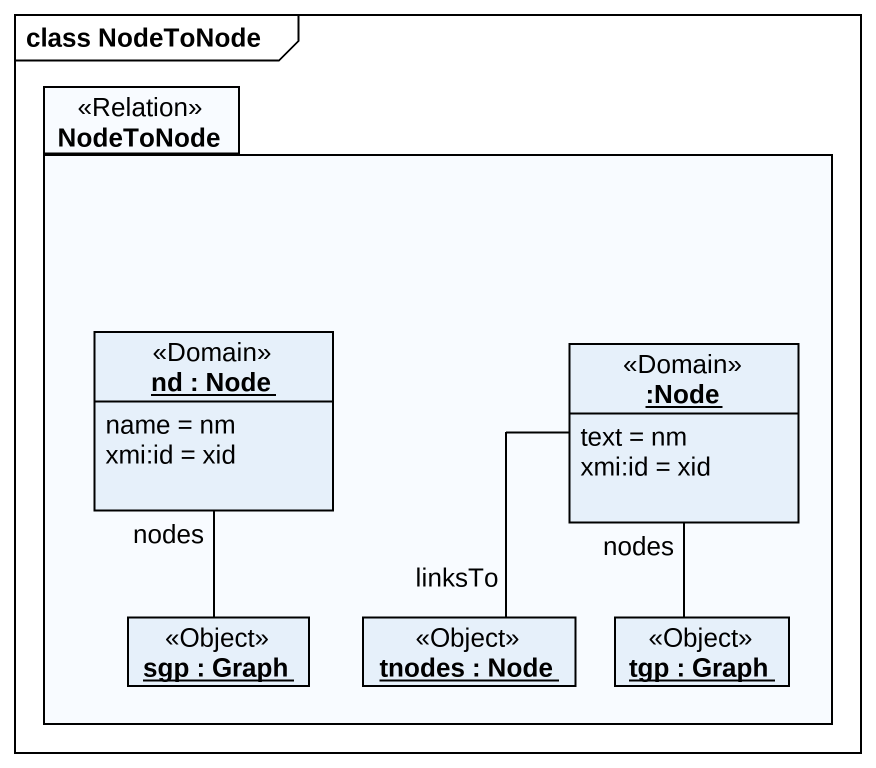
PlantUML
@startuml
mainframe class NodeToNode
hide circle
hide empty members
package NodeToNode <<Relation>> {
  object "nd : Node" as nd <<Domain>> {
    name = nm
    xmi:id = xid
  }
  object ":Node" as Node_ <<Domain>> {
    text = nm
    xmi:id = xid
  }
  object "sgp : Graph" as sgp <<Object>>
  object "tnodes : Node" as tnodes <<Object>>
  object "tgp : Graph" as tgp <<Object>>
}
nd -- sgp : nodes
tnodes -up- Node_ : linksTo
tgp -up- Node_ : nodes
@enduml
